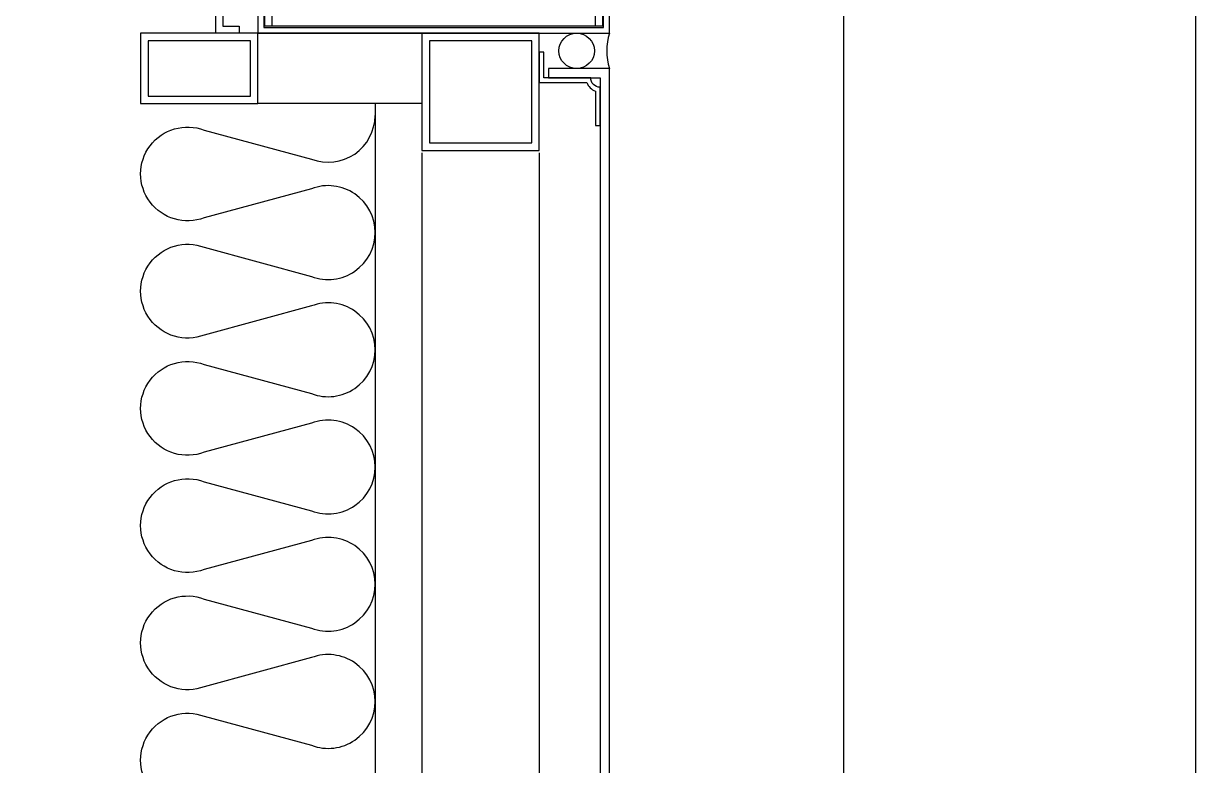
# Model space of a CAD drawing. Header units: millimetres. Extents: x 19868 to 801382, y -4805 to 85279.
# Drawn here: x 579988 to 580488, y 42002 to 42318 of the extents above; entities that cross this region are included whole.
import ezdxf

# ---------------------------------------------------------------- set-up
doc = ezdxf.new("R2010")
doc.units = ezdxf.units.MM
doc.header["$LTSCALE"] = 250
for name, color, linetype in [('0-Sheet', 7, 'Continuous'), ('A-ELE-4', 4, 'Continuous'), ('A-ETC-8', 8, 'Continuous'), ('A-FIN', 6, 'Continuous'), ('INSUL', 8, 'Continuous'), ('ISL', 251, 'Continuous')]:
    doc.layers.add(name, color=color, linetype=linetype)

# ---------------------------------------------------------------- blocks, each defined once
blk = doc.blocks.new('A$C632c858f')
at = {"layer": 'A-ETC-8'}
blk.add_arc((-2.84, 0), 24.04, 341.8248, 18.1752, dxfattribs=at)
blk.add_ellipse((34.03, 0), major_axis=(7.59, 0), ratio=0.987937, dxfattribs=at)
blk = doc.blocks.new('그릴_0.58')
at = {"layer": 'INSUL', "elevation": 0}
for points in [[(0, -0.02), (0, 59.98), (-150, 59.98), (-150, -0.02)], [(-2.5, 2.48), (-2.5, 57.48), (-147.5, 57.48), (-147.5, 2.48)], [(-3, 2.98), (-147, 2.98), (-147, 56.98), (-3, 56.98)], [(-144, 2.98), (-147, 2.98), (-147, 56.98), (-144, 56.98)], [(-3, 2.98), (-6, 2.98), (-6, 56.98), (-3, 56.98)]]:
    blk.add_lwpolyline(points, close=True, dxfattribs=at)
blk = doc.blocks.new('A$Cae507117')
at = {"layer": 'A-ETC-8'}
for points in [[(-50, 0), (-50, -50), (0, -50), (0, 0)], [(-46.8, -3.2), (-46.8, -46.8), (-3.2, -46.8), (-3.2, -3.2)]]:
    blk.add_lwpolyline(points, close=True, dxfattribs=at)
blk = doc.blocks.new('A$C9f9ec502')
at = {"layer": 'A-ETC-8'}
for points in [[(43.01, -20), (43.01, -50), (93.01, -50), (93.01, -20)], [(46.21, -23.2), (46.21, -46.8), (89.81, -46.8), (89.81, -23.2)]]:
    blk.add_lwpolyline(points, close=True, dxfattribs=at)

msp = doc.modelspace()

# ---------------------------------------------------------------- linework, layer by layer
at = {"layer": '0-Sheet', "elevation": 0}
msp.add_lwpolyline([(580003.21, 42328.93), (579988.21, 42328.93), (579988.21, 42343.93), (580073.21, 42343.93), (580073.21, 42316.93), (580080.21, 42316.93), (580080.21, 42313.93), (580070.21, 42313.93), (580070.21, 42340.93), (579991.21, 42340.93), (579991.21, 42331.93), (580003.21, 42331.93)], close=True, dxfattribs=at)
at = {"layer": 'A-ELE-4'}
msp.add_lwpolyline([(580338.21, 43668.93), (580488.21, 43668.93), (580488.21, 41208.93), (580338.21, 41208.93)], close=True, dxfattribs=at)
at = {"layer": 'A-ETC-8'}
for p, q in [((580158.21, 42313.93), (580088.21, 42313.93)), ((580158.21, 42283.93, 0), (580088.21, 42283.93, 0)), ((580158.21, 42262.98), (580158.21, 41158.93)), ((580208.21, 42262.98), (580208.21, 41158.93))]:
    msp.add_line(p, q, dxfattribs=at)
msp.add_lwpolyline([(580230.21, 42294.93), (580210.21, 42294.93), (580210.21, 42305.93), (580208.21, 42305.93), (580208.21, 42292.93), (580228.55, 42292.93, 0.226541), (580232.21, 42289.27), (580232.21, 42274.58), (580234.21, 42274.58), (580234.21, 42290.93, -0.414214)], format="xyb", close=True, dxfattribs=at)
at = {"layer": 'A-FIN'}
msp.add_lwpolyline([(580238.21, 41751.43), (580238.21, 42298.93), (580212.21, 42298.93), (580212.21, 42294.93), (580234.21, 42294.93), (580234.21, 41755.43)], dxfattribs=at)
at = {"layer": 'ISL'}
msp.add_line((580138.21, 42283.93), (580138.21, 41208.93), dxfattribs=at)
msp.add_lwpolyline([(580065.31, 41985.23, -1.449198), (580065.31, 42022.63), (580111.11, 42010.23, 0.524856), (580138.21, 42028.93, 0.524856), (580111.11, 42047.63), (580065.31, 42035.23, -1.449198), (580065.31, 42072.63), (580111.11, 42060.23, 0.524856), (580138.21, 42078.93, 0.524856), (580111.11, 42097.63), (580065.31, 42085.23, -1.449198), (580065.31, 42122.63), (580111.11, 42110.23, 0.524856), (580138.21, 42128.93, 0.524856), (580111.11, 42147.63), (580065.31, 42135.23, -1.449198), (580065.31, 42172.63), (580111.11, 42160.23, 0.524856), (580138.21, 42178.93, 0.524856), (580111.11, 42197.63), (580065.31, 42185.23, -1.449198), (580065.31, 42222.63), (580111.11, 42210.23, 0.524856), (580138.21, 42228.93, 0.524856), (580111.11, 42247.63), (580065.31, 42235.23, -1.449198), (580065.31, 42272.63), (580111.11, 42260.23, 0.522721), (580138.21, 42278.8, 0.522721)], format="xyb", dxfattribs=at)

# ---------------------------------------------------------------- block references
at = {"layer": 'A-ETC-8'}
for name, p in [('그릴_0.58', (580238.21, 42313.95, 0)), ('A$C9f9ec502', (579995.2, 42333.93, 0))]:
    msp.add_blockref(name, p, dxfattribs=at)
at = {"layer": 'A-ETC-8', "rotation": 180}
for name, p in [('A$Cae507117', (580158.21, 42263.93)), ('A$C632c858f', (580258.21, 42306.43))]:
    msp.add_blockref(name, p, dxfattribs=at)

doc.saveas('drawing.dxf')
